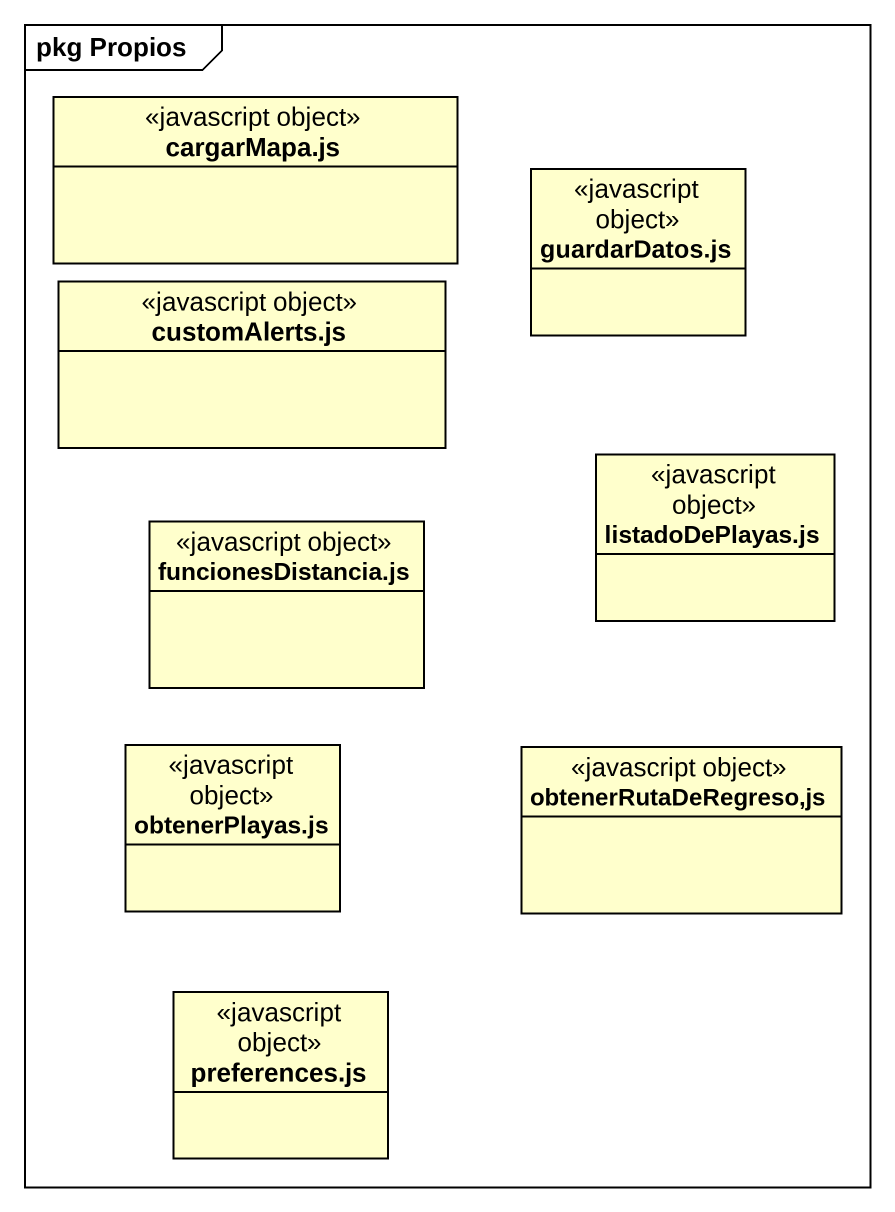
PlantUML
@startuml
mainframe pkg Propios
hide circle
hide empty members
class "cargarMapa.js" as cargarMapa_js <<javascript object>>
class "guardarDatos.js" as guardarDatos_js <<javascript object>>
class "customAlerts.js" as customAlerts_js <<javascript object>>
class "funcionesDistancia.js" as funcionesDistancia_js <<javascript object>>
class "listadoDePlayas.js" as listadoDePlayas_js <<javascript object>>
class "obtenerPlayas.js" as obtenerPlayas_js <<javascript object>>
class "obtenerRutaDeRegreso,js" as obtenerRutaDeRegreso_js <<javascript object>>
class "preferences.js" as preferences_js <<javascript object>>
@enduml
